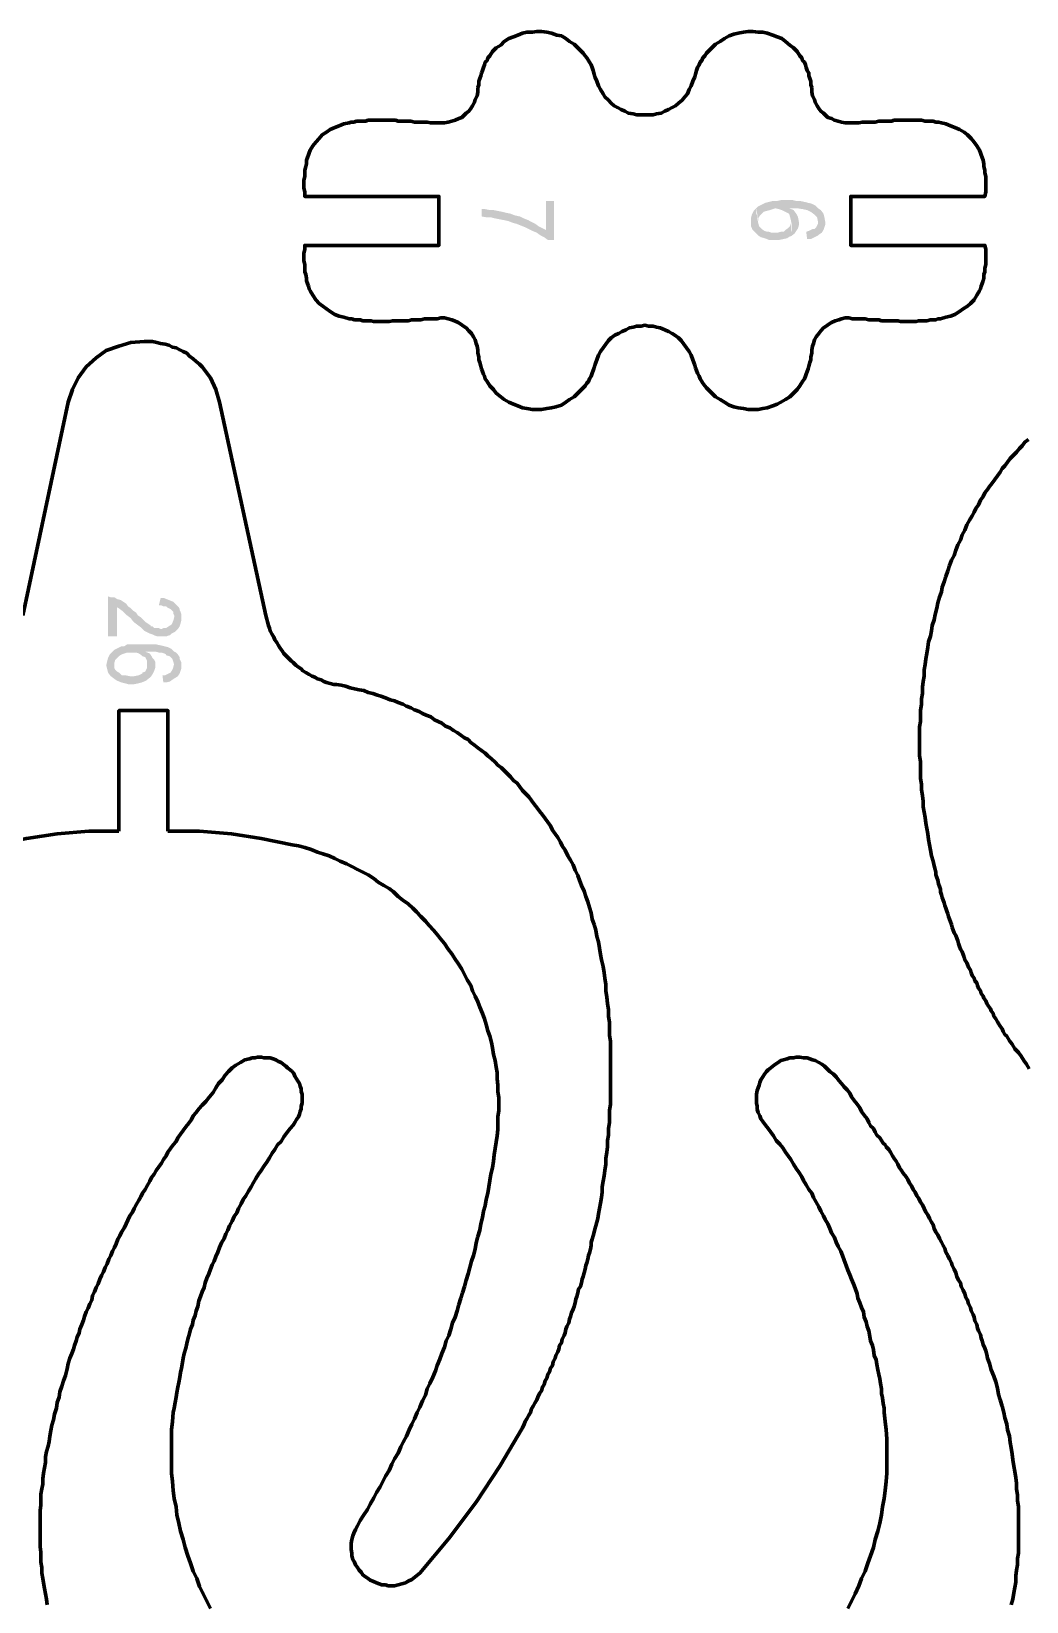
# Model space of a CAD drawing. Header units: inches. Extents: x -281 to 256, y -333 to 364.
# Drawn here: x -144.1 to 38.8, y 58.8 to 347.3 of the extents above; entities that cross this region are included whole.
import ezdxf

# ---------------------------------------------------------------- set-up
doc = ezdxf.new("R2010")
doc.units = ezdxf.units.IN
doc.layers.add('H', color=7, linetype='CONTINUOUS', lineweight=100)
doc.layers.add('P', color=250, linetype='CONTINUOUS', lineweight=100)

msp = doc.modelspace()

# ---------------------------------------------------------------- hatches: boundary and pattern name
at = {"layer": 'H', "linetype": 'CONTINUOUS'}
for points in [[(-48, 309), (-48, 316.17), (-49.5, 316.17), (-49.5, 310.83), (-50.17, 311.17), (-50.83, 311.5), (-51.5, 312), (-52.17, 312.33), (-52.83, 312.67), (-53.67, 313), (-54.33, 313.33), (-55.17, 313.5), (-56, 313.83), (-56.83, 314), (-57.5, 314.17), (-58.33, 314.33), (-59.17, 314.5), (-59.83, 314.5), (-60.67, 314.67), (-61.33, 314.67), (-61.33, 313.33), (-60.5, 313.17), (-59.67, 313.17), (-59, 313), (-58.17, 312.83), (-57.33, 312.67), (-56.5, 312.5), (-55.67, 312.17), (-55, 312), (-54.17, 311.67), (-53.33, 311.33), (-52.67, 311), (-52, 310.67), (-51.17, 310.33), (-50.5, 309.83), (-49.83, 309.5), (-49.17, 309)], [(-4.5, 309.67), (-4.5, 312.5), (-4.5, 312), (-4.67, 311.5), (-5, 311.17), (-5.5, 310.83), (-5.83, 310.5), (-6.33, 310.5), (-7, 310.33), (-7.5, 310.33), (-8, 310.33), (-8.5, 310.5), (-8.83, 310.5), (-9.33, 310.67), (-9.83, 311), (-10.33, 311.5), (-10.5, 312.17), (-10.67, 313), (-10.67, 313.33), (-10.83, 313.83), (-10.83, 314.33), (-10.83, 314.83), (-11.33, 314.33), (-11.67, 313.67), (-11.83, 313), (-11.83, 312.33), (-11.83, 311.5), (-11.5, 310.83), (-11, 310.33), (-10.5, 309.83), (-10, 309.5), (-9.33, 309.33), (-8.5, 309), (-7.5, 309), (-6.67, 309), (-5.83, 309.17), (-5.17, 309.33), (-4.67, 309.67)], [(-3, 312.17), (-3.17, 313.17), (-3.5, 313.83), (-4, 314.5), (-4.83, 314.83), (-5, 316.33), (-5.67, 316.33), (-6.33, 316.33), (-7, 316.17), (-7.83, 316.17), (-8.5, 316), (-9.17, 315.83), (-9.83, 315.5), (-10.5, 315.17), (-10.83, 314.83), (-10.5, 312.5), (-10.5, 313), (-10.17, 313.5), (-9.83, 313.83), (-9.5, 314.17), (-9, 314.33), (-8.33, 314.5), (-7.83, 314.67), (-7.33, 314.83), (-6.67, 314.67), (-6.17, 314.5), (-5.83, 314.33), (-5.5, 314.17), (-4.83, 313.83), (-4.67, 313.33), (-4.5, 312.67), (-4.33, 311.83), (-4.33, 311.33), (-4.33, 310.83), (-4.5, 310.33), (-4.5, 309.67), (-3.83, 310.17), (-3.5, 310.67), (-3.17, 311.17), (-3, 311.83)], [(0.5, 314.83), (0, 315.33), (-0.67, 315.67), (-1.33, 315.83), (-2, 316), (-2.83, 316.17), (-3.5, 316.17), (-4.17, 316.33), (-5, 316.33), (-4.83, 314.83), (-4, 314.83), (-3.33, 314.83), (-2.33, 314.67), (-1.5, 314.5), (-0.83, 314.17), (-0.17, 313.67), (0.33, 313.17), (0.5, 312.33)], [(1.83, 312.33), (1.67, 313.17), (1.5, 313.83), (1, 314.5), (0.5, 314.83), (0.5, 312), (0.33, 311.67), (0.17, 311.33), (-0.17, 311), (-0.5, 311), (-1.17, 310.67), (-1.67, 310.5), (-1.5, 309.17), (-1.33, 309.17), (-0.83, 309.17), (-0.17, 309.5), (0.17, 309.67), (0.5, 309.83), (0.67, 310), (1.17, 310.33), (1.5, 310.83), (1.67, 311.33), (1.83, 311.83)], [(-117.67, 237), (-117.83, 239.67), (-118, 239), (-118.33, 238.33), (-118.83, 238), (-119.33, 237.67), (-119.83, 237.67), (-120.17, 237.5), (-120.33, 237.5), (-120.67, 237.67), (-121, 237.67), (-121.5, 237.67), (-121.83, 238), (-122.17, 238), (-122.17, 238.17), (-122.67, 238.5), (-123.17, 238.83), (-123.5, 239.17), (-124, 239.67), (-124.5, 240), (-124.83, 240.5), (-125.33, 240.83), (-125.83, 241.33), (-126.33, 241.67), (-126.67, 242.17), (-127.17, 242.5), (-127.67, 242.83), (-128.33, 243), (-128.83, 243.33), (-129.5, 243.33), (-130, 243.5), (-130, 236.17), (-128.33, 236.17), (-128.33, 241.5), (-127.83, 241.17), (-127.17, 240.67), (-126.5, 240), (-125.83, 239.5), (-125.33, 238.83), (-124.67, 238.33), (-124, 237.83), (-123.33, 237.17), (-123, 237), (-122.67, 236.83), (-122.33, 236.67), (-121.83, 236.5), (-121.5, 236.33), (-121, 236.17), (-119.67, 236.17), (-119.17, 236.17), (-118.83, 236.33), (-118.67, 236.33), (-118.5, 236.5), (-118.33, 236.67), (-118, 236.83)], [(-116.5, 239.5), (-116.5, 240.17), (-116.67, 240.67), (-116.83, 241), (-116.83, 241.17), (-117, 241.5), (-117.5, 242), (-118, 242.5), (-118.83, 242.83), (-119.67, 243.17), (-120.33, 243.17), (-120.67, 241.83), (-120.17, 241.83), (-119.83, 241.67), (-119.33, 241.67), (-119.17, 241.5), (-118.83, 241.33), (-118.5, 241.17), (-118, 240.67), (-118, 240.33), (-117.83, 240), (-117.83, 239.67), (-117.67, 237), (-117.17, 237.5), (-116.83, 238), (-116.67, 238.5), (-116.5, 239.17)], [(-121.33, 230.83), (-121.33, 231.17), (-121.33, 231.5), (-121.5, 231.83), (-121.83, 232.17), (-122, 232.5), (-122.33, 233), (-123.17, 233.33), (-123.17, 234.67), (-123.67, 234.67), (-124.17, 234.67), (-124.83, 234.67), (-125.67, 234.67), (-126.5, 234.67), (-127, 234.33), (-127.5, 234.33), (-127.83, 234.17), (-128.17, 234), (-128.5, 233.83), (-128.83, 233.67), (-129.17, 233.33), (-128.83, 230.83), (-128.83, 231.33), (-128.67, 231.83), (-128.33, 232.17), (-128, 232.5), (-127.5, 232.83), (-127, 233), (-126.5, 233.17), (-126.17, 233.17), (-125.5, 233.17), (-124.83, 233.17), (-124.33, 233), (-123.83, 232.67), (-123.67, 232.5), (-123.17, 232.33), (-123, 232), (-122.83, 231.67), (-122.83, 231.33), (-122.83, 228.17), (-122.17, 228.67), (-121.83, 229.17), (-121.5, 229.83), (-121.33, 230.33)], [(-117.83, 233.33), (-118.33, 233.83), (-119, 234.17), (-119.67, 234.33), (-120.33, 234.5), (-121.17, 234.67), (-121.83, 234.67), (-122.5, 234.67), (-123.17, 234.67), (-123.17, 233.33), (-122.67, 233.33), (-122.17, 233.33), (-121.67, 233.33), (-121.17, 233.33), (-120.67, 233.17), (-120.17, 233.17), (-119.67, 233), (-119.33, 232.83), (-119.33, 232.67), (-118.67, 232.5), (-118.17, 232), (-118, 231.5), (-117.83, 230.83)], [(-122.83, 228.17), (-122.83, 231), (-122.83, 230.67), (-122.83, 230.33), (-123, 230), (-123.17, 229.67), (-123.67, 229.5), (-123.67, 229.33), (-124.33, 229), (-125.17, 228.83), (-126, 228.83), (-126.83, 229), (-127.17, 229), (-127.5, 229), (-127.83, 229.33), (-128, 229.5), (-128.33, 229.67), (-128.67, 230), (-128.83, 230.33), (-128.83, 230.5), (-128.83, 230.83), (-129.17, 233.33), (-129.67, 232.83), (-130, 232.17), (-130.17, 231.5), (-130.33, 230.83), (-130.17, 230.17), (-130, 229.5), (-129.5, 228.83), (-128.83, 228.33), (-128.33, 228), (-127.5, 227.67), (-126.83, 227.5), (-126.17, 227.33), (-125.33, 227.33), (-124.5, 227.5), (-123.83, 227.67), (-123, 228)], [(-116.5, 230.83), (-116.5, 231.33), (-116.67, 231.67), (-116.83, 232), (-116.83, 232.33), (-117.17, 232.83), (-117.5, 233.17), (-117.83, 233.33), (-117.83, 232.5), (-117.83, 231.83), (-117.83, 231.17), (-118, 230.5), (-118.17, 230), (-118.5, 229.5), (-119.17, 229.17), (-119.5, 229), (-120, 229), (-119.83, 227.67), (-119.33, 227.67), (-118.67, 227.83), (-118.17, 228.17), (-117.67, 228.5), (-117.17, 228.83), (-116.83, 229.33), (-116.67, 229.83), (-116.5, 230.33)]]:
    msp.add_hatch(color=0, dxfattribs=at).paths.add_polyline_path(points)

# ---------------------------------------------------------------- linework, layer by layer
at = {"layer": 'P', "color": 0, "linetype": 'CONTINUOUS'}
for points in [[(-40.5, 339), (-40.67, 339.5), (-40.83, 340.17), (-41, 340.67), (-41.17, 341.17), (-41.5, 341.67), (-41.67, 342), (-42, 342.5), (-42.33, 342.83), (-42.67, 343.33), (-43, 343.67), (-43.33, 344), (-43.67, 344.33), (-44.33, 345), (-45.17, 345.5), (-45.83, 346), (-46.67, 346.5), (-47.5, 346.67), (-48.5, 347), (-49.33, 347.17), (-50.33, 347.33), (-51.17, 347.33), (-52, 347.17), (-53, 347.17), (-53.83, 347), (-54.67, 346.67), (-55.5, 346.33), (-56.33, 346), (-57.17, 345.5), (-57.83, 344.83), (-58.67, 344.33), (-59.33, 343.67), (-59.83, 342.83), (-60.17, 342.5), (-60.33, 342), (-60.67, 341.67), (-60.83, 341.17), (-61, 340.67), (-61.17, 340.17), (-61.33, 339.67), (-61.5, 339.17), (-61.67, 338.67), (-61.83, 338.17), (-61.83, 337.5), (-62, 337)], [(-0.67, 337), (-0.83, 337.5), (-0.83, 338.17), (-1, 338.67), (-1.17, 339.17), (-1.17, 339.67), (-1.5, 340.17), (-1.67, 340.67), (-1.83, 341.17), (-2, 341.67), (-2.33, 342), (-2.5, 342.5), (-2.83, 342.83), (-3.33, 343.67), (-4, 344.33), (-4.67, 344.83), (-5.5, 345.5), (-6.17, 346), (-7, 346.33), (-7.83, 346.67), (-8.83, 347), (-9.67, 347.17), (-10.5, 347.17), (-11.5, 347.33), (-12.33, 347.33), (-13.17, 347.17), (-14.17, 347), (-15, 346.83), (-15.83, 346.5), (-16.67, 346), (-17.5, 345.5), (-18.33, 345), (-19, 344.33), (-19.33, 344), (-19.67, 343.67), (-20, 343.33), (-20.33, 342.83), (-20.67, 342.5), (-20.83, 342), (-21.17, 341.67), (-21.33, 341.17), (-21.67, 340.67), (-21.83, 340.17), (-22, 339.5), (-22.17, 339)], [(-40.5, 339), (-40.17, 338.17), (-39.83, 337.33), (-39.5, 336.67), (-39, 335.83), (-38.67, 335.33), (-38, 334.67), (-37.5, 334.17), (-37, 333.67), (-36.33, 333.33), (-35.67, 333), (-35, 332.67), (-34.33, 332.33), (-33.5, 332.17), (-32.83, 332), (-32, 332), (-31.33, 332), (-30.5, 332), (-29.83, 332), (-29.17, 332.17), (-28.33, 332.33), (-27.67, 332.67), (-27, 333), (-26.33, 333.33), (-25.67, 333.67), (-25.17, 334.17), (-24.5, 334.67), (-24, 335.33), (-23.5, 335.83), (-23.17, 336.67), (-22.83, 337.33), (-22.5, 338.17), (-22.17, 339)], [(-68.83, 330.5), (-68.17, 330.5), (-67.5, 330.67), (-66.83, 330.83), (-66.17, 331), (-65.5, 331.33), (-65, 331.5), (-64.5, 332), (-64.17, 332.33), (-63.67, 332.67), (-63.33, 333.17), (-63, 333.67), (-62.67, 334.33), (-62.5, 334.83), (-62.17, 335.5), (-62, 336.17), (-62, 337)], [(-0.67, 337), (-0.67, 336.17), (-0.5, 335.5), (-0.17, 334.83), (0, 334.33), (0.33, 333.67), (0.67, 333.17), (1, 332.67), (1.5, 332.33), (1.83, 332), (2.33, 331.5), (3, 331.33), (3.5, 331), (4.17, 330.83), (4.83, 330.67), (5.5, 330.5), (6.17, 330.5)], [(-68.83, 330.5), (-69.5, 330.5), (-70, 330.5), (-70.67, 330.5), (-71.33, 330.67), (-71.83, 330.67), (-72.5, 330.67), (-73, 330.67), (-73.67, 330.67), (-74.33, 330.83), (-74.83, 330.83), (-75.5, 330.83), (-76, 330.83), (-76.67, 330.83), (-77.17, 331), (-77.83, 331), (-78.33, 331), (-78.83, 331), (-79.5, 331), (-80, 331), (-80.67, 331), (-81.17, 331), (-81.67, 331), (-82.17, 331), (-82.67, 330.83), (-83.33, 330.83), (-83.83, 330.83), (-84.33, 330.83), (-84.83, 330.67), (-85.33, 330.67), (-85.67, 330.5), (-86.67, 330.33), (-87.5, 330), (-88.33, 329.67), (-89.17, 329.33), (-89.83, 328.83), (-90.67, 328.33), (-91.17, 327.67), (-91.83, 327), (-92.33, 326.33), (-92.83, 325.5), (-93, 325), (-93.17, 324.67), (-93.33, 324.17), (-93.5, 323.67), (-93.5, 323), (-93.67, 322.5), (-93.83, 321.83), (-93.83, 321.33), (-93.83, 320.67), (-94, 320), (-94, 319.33), (-94, 318.5), (-93.83, 317.83), (-93.83, 317), (-69.17, 317), (-69.17, 308), (-93.83, 308), (-93.83, 307.33), (-94, 306.5), (-94, 305.83), (-94, 305.17), (-93.83, 304.5), (-93.83, 303.83), (-93.83, 303.17), (-93.67, 302.67), (-93.5, 302), (-93.5, 301.5), (-93.33, 301), (-93.17, 300.5), (-93, 300), (-92.83, 299.67), (-92.33, 298.83), (-91.83, 298), (-91.17, 297.33), (-90.5, 296.83), (-89.83, 296.33), (-89.17, 295.83), (-88.33, 295.33), (-87.5, 295), (-86.67, 294.83), (-85.67, 294.5), (-85.17, 294.5), (-84.67, 294.33), (-84.17, 294.33), (-83.67, 294.33), (-83.17, 294.17), (-82.67, 294.17), (-82.17, 294.17), (-81.67, 294.17), (-81.17, 294), (-80.5, 294), (-80, 294), (-79.5, 294), (-78.83, 294), (-78.33, 294), (-77.67, 294.17), (-77.17, 294.17), (-76.67, 294.17), (-76, 294.17), (-75.33, 294.17), (-74.83, 294.17), (-74.17, 294.33), (-73.67, 294.33), (-73, 294.33), (-72.5, 294.33), (-71.83, 294.5), (-71.33, 294.5), (-70.67, 294.5), (-70, 294.5), (-69.5, 294.5), (-68.83, 294.67)], [(6.17, 294.67), (6.83, 294.5), (7.5, 294.5), (8, 294.5), (8.67, 294.5), (9.17, 294.5), (9.83, 294.33), (10.33, 294.33), (11, 294.33), (11.67, 294.33), (12.17, 294.17), (12.83, 294.17), (13.33, 294.17), (14, 294.17), (14.5, 294.17), (15.17, 294.17), (15.67, 294), (16.17, 294), (16.83, 294), (17.33, 294), (17.83, 294), (18.5, 294), (19, 294.17), (19.5, 294.17), (20, 294.17), (20.5, 294.17), (21.17, 294.33), (21.67, 294.33), (22.17, 294.33), (22.5, 294.5), (23, 294.5), (24, 294.83), (24.83, 295), (25.67, 295.33), (26.5, 295.83), (27.17, 296.33), (28, 296.83), (28.5, 297.33), (29.17, 298), (29.67, 298.83), (30.17, 299.67), (30.33, 300), (30.5, 300.5), (30.67, 301), (30.83, 301.5), (31, 302), (31, 302.67), (31.17, 303.17), (31.17, 303.83), (31.33, 304.5), (31.33, 305.17), (31.33, 305.83), (31.33, 306.5), (31.33, 307.33), (31.17, 308), (6.5, 308), (6.5, 317), (31.17, 317), (31.33, 317.83), (31.33, 318.5), (31.33, 319.33), (31.33, 320), (31.33, 320.67), (31.17, 321.33), (31.17, 321.83), (31, 322.5), (31, 323), (30.83, 323.67), (30.67, 324.17), (30.5, 324.67), (30.33, 325), (30.17, 325.5), (29.67, 326.33), (29.17, 327), (28.67, 327.67), (28, 328.33), (27.33, 328.83), (26.5, 329.33), (25.67, 329.67), (24.83, 330), (24, 330.33), (23.17, 330.5), (22.67, 330.67), (22.17, 330.67), (21.67, 330.83), (21.17, 330.83), (20.67, 330.83), (20.17, 330.83), (19.5, 331), (19, 331), (18.5, 331), (18, 331), (17.33, 331), (16.83, 331), (16.33, 331), (15.67, 331), (15.17, 331), (14.5, 331), (14, 330.83), (13.33, 330.83), (12.83, 330.83), (12.17, 330.83), (11.67, 330.83), (11, 330.67), (10.5, 330.67), (9.83, 330.67), (9.17, 330.67), (8.67, 330.67), (8, 330.5), (7.5, 330.5), (6.83, 330.5), (6.17, 330.5)], [(-62, 288.17), (-62, 288.83), (-62.17, 289.5), (-62.33, 290), (-62.5, 290.67), (-62.83, 291.17), (-63.17, 291.83), (-63.67, 292.33), (-64.17, 292.83), (-64.67, 293.17), (-65.17, 293.5), (-65.67, 293.83), (-66.33, 294.17), (-66.83, 294.33), (-67.5, 294.5), (-68.17, 294.67), (-68.83, 294.67)], [(6.17, 294.67), (5.5, 294.67), (4.83, 294.5), (4.33, 294.33), (3.67, 294.17), (3, 293.83), (2.5, 293.5), (2, 293.17), (1.5, 292.83), (1, 292.33), (0.67, 291.83), (0.17, 291.17), (-0.17, 290.67), (-0.33, 290), (-0.5, 289.5), (-0.67, 288.83), (-0.67, 288.17)], [(-22.17, 286), (-22.5, 287), (-22.83, 287.83), (-23.17, 288.5), (-23.67, 289.17), (-24.17, 289.83), (-24.67, 290.5), (-25.17, 291), (-25.83, 291.5), (-26.33, 291.83), (-27, 292.17), (-27.67, 292.5), (-28.5, 292.83), (-29.17, 293), (-29.83, 293.17), (-30.67, 293.17), (-31.33, 293.33), (-32, 293.17), (-32.83, 293.17), (-33.5, 293), (-34.17, 292.83), (-34.83, 292.5), (-35.5, 292.17), (-36.17, 291.83), (-36.83, 291.5), (-37.5, 291), (-38, 290.5), (-38.5, 289.83), (-39, 289.17), (-39.5, 288.5), (-39.83, 287.83), (-40.17, 287), (-40.5, 286)], [(-101, 240), (-109.5, 279.17), (-110.17, 281.5), (-111.17, 283.67), (-112.67, 285.67), (-113.17, 286.17), (-113.83, 286.67), (-114.33, 287.17), (-115, 287.67), (-115.5, 288.17), (-116.17, 288.5), (-116.83, 288.83), (-117.5, 289.17), (-118.17, 289.33), (-118.83, 289.67), (-119.5, 289.83), (-120.33, 290), (-121, 290.17), (-121.83, 290.33), (-122.5, 290.33), (-123.33, 290.33), (-125.83, 290.17), (-128, 289.5), (-130.33, 288.67), (-132.17, 287.33), (-134, 285.67), (-135.5, 283.67), (-136.5, 281.5), (-137.33, 279.17), (-145.67, 240)], [(-62, 288.17), (-61.83, 287.5), (-61.83, 287), (-61.67, 286.5), (-61.5, 285.83), (-61.33, 285.33), (-61.17, 284.83), (-61, 284.33), (-60.83, 284), (-60.67, 283.5), (-60.33, 283), (-59.83, 282.17), (-59.17, 281.5), (-58.67, 280.83), (-57.83, 280.17), (-57.17, 279.67), (-56.33, 279.17), (-55.5, 278.83), (-54.67, 278.5), (-53.83, 278.17), (-53, 278), (-52, 277.83), (-51.17, 277.83), (-50.33, 277.83), (-49.33, 278), (-48.5, 278.17), (-47.67, 278.33), (-46.67, 278.67), (-45.83, 279.17), (-45.17, 279.67), (-44.33, 280.17), (-43.67, 280.83), (-43, 281.5), (-42.67, 281.83), (-42.33, 282.17), (-42, 282.67), (-41.67, 283), (-41.5, 283.5), (-41.17, 284), (-41, 284.5), (-40.83, 285), (-40.67, 285.5), (-40.5, 286)], [(-22.17, 286), (-22, 285.5), (-21.83, 285), (-21.67, 284.5), (-21.33, 284), (-21.17, 283.5), (-20.83, 283), (-20.67, 282.67), (-20.33, 282.17), (-20, 281.83), (-19.67, 281.5), (-19, 280.83), (-18.33, 280.17), (-17.5, 279.67), (-16.67, 279.17), (-15.83, 278.67), (-15, 278.33), (-14.17, 278.17), (-13.17, 278), (-12.33, 277.83), (-11.5, 277.83), (-10.5, 277.83), (-9.67, 278), (-8.83, 278.17), (-7.83, 278.5), (-7, 278.83), (-6.33, 279.17), (-5.5, 279.67), (-4.67, 280.17), (-4, 280.83), (-3.33, 281.5), (-2.83, 282.17), (-2.33, 283), (-2, 283.5), (-1.83, 284), (-1.67, 284.33), (-1.5, 284.83), (-1.33, 285.33), (-1.17, 285.83), (-1, 286.5), (-0.83, 287), (-0.83, 287.5), (-0.67, 288.17)], [(39.17, 272.33), (38.5, 271.83), (38, 271.17), (37.5, 270.67), (37, 270), (36.5, 269.5), (35.83, 268.83), (35.33, 268.17), (34.83, 267.5), (34.33, 267), (34, 266.33), (33.5, 265.67), (33, 265), (32.5, 264.33), (32, 263.67), (31.67, 263.17), (31.17, 262.5), (30.83, 261.83), (30.33, 261.17), (30, 260.33), (29.5, 259.67), (29.17, 259), (28.83, 258.33), (28.33, 257.5), (27.83, 256.67), (27.5, 255.67), (27, 254.83), (26.67, 253.83), (26.17, 253), (25.83, 252), (25.5, 251), (25, 250.17), (24.67, 249.17), (24.33, 248.17), (24, 247.17), (23.67, 246.17), (23.33, 245.17), (23.17, 244.33), (22.83, 243.33), (22.5, 242.33), (22.33, 241.33), (22, 240.17), (21.83, 239.17), (21.5, 238.17), (21.33, 237.17), (21.17, 236.17), (20.83, 235.17), (20.67, 234.17), (20.5, 233), (20.33, 232), (20.17, 231), (20, 230), (20, 228.83), (19.83, 227.83), (19.67, 226.83), (19.67, 225.67), (19.5, 224.67), (19.5, 223.67), (19.33, 222.5), (19.33, 221.5), (19.33, 220.5), (19.17, 219.5), (19.17, 218.33), (19.17, 217.33), (19.17, 216.33), (19.17, 215.17), (19.17, 214.17), (19.33, 213.17), (19.33, 212), (19.33, 211), (19.33, 210), (19.5, 209), (19.5, 208), (19.67, 206.83), (19.83, 205.83), (19.83, 204.83), (20, 203.83), (20.17, 202.83), (20.33, 201.83), (20.5, 200.83), (20.67, 199.83), (20.83, 198.83), (21, 197.83), (21.17, 196.83), (21.33, 195.83), (21.67, 194.83), (21.83, 194), (22, 193.33), (22.17, 192.83), (22.17, 192.33), (22.33, 191.83), (22.5, 191.33), (22.67, 190.67), (22.83, 190.17), (23, 189.67), (23, 189.17), (23.17, 188.67), (23.33, 188.17), (23.5, 187.67), (23.67, 187.17), (23.83, 186.67), (24, 186.17), (24.17, 185.67), (24.33, 185.17), (24.5, 184.67), (24.67, 184.17), (24.83, 183.67), (25, 183.17), (25.17, 182.67), (25.33, 182.17), (25.5, 181.67), (25.83, 181.17), (26, 180.67), (26.17, 180.17), (26.33, 179.67), (26.5, 179.17), (26.67, 178.67), (27, 178.17), (27.17, 177.67), (27.33, 177.17), (27.5, 176.67), (27.83, 176.17), (28, 175.83), (28.17, 175.33), (28.5, 174.83), (28.67, 174.33), (28.83, 173.83), (29.17, 173.33), (29.33, 172.83), (29.67, 172.5), (29.83, 172), (30, 171.5), (30.33, 171), (30.5, 170.5), (30.83, 170), (31, 169.67), (31.33, 169.17), (31.5, 168.67), (31.83, 168.17), (32.17, 167.67), (32.33, 167.33), (32.67, 166.83), (32.83, 166.33), (33.17, 165.83), (33.5, 165.33), (33.67, 165), (34, 164.5), (34.33, 164), (34.5, 163.5), (34.83, 163), (35.17, 162.67), (35.67, 161.83), (36.17, 161.17), (36.67, 160.33), (37.33, 159.67), (37.83, 159), (38.33, 158.17), (38.83, 157.5), (39.33, 156.67)], [(-101, 240), (-100.83, 239.33), (-100.67, 238.83), (-100.5, 238.17), (-100.33, 237.67), (-100.17, 237.17), (-99.83, 236.5), (-99.5, 236), (-99.33, 235.5), (-99, 235), (-98.67, 234.5), (-98.33, 234), (-98, 233.5), (-97.67, 233), (-97.17, 232.5), (-96.83, 232.17), (-96.33, 231.67), (-96, 231.33), (-95.5, 230.83), (-95, 230.5), (-94.5, 230.17), (-94.17, 229.83), (-93.67, 229.5), (-93, 229.17), (-92.5, 228.83), (-92, 228.67), (-91.5, 228.33), (-90.83, 228.17), (-90.33, 227.83), (-89.83, 227.67), (-89.17, 227.5), (-88.5, 227.33), (-88, 227.33)], [(-84.17, 72.67), (-84.5, 72), (-84.83, 71.33), (-85, 70.83), (-85.17, 70.17), (-85.33, 69.5), (-85.33, 68.83), (-85.33, 68.33), (-85.17, 67.67), (-85.17, 67.17), (-85, 66.5), (-84.67, 66), (-84.5, 65.5), (-84.17, 65), (-83.83, 64.5), (-83.5, 64.17), (-83.17, 63.67), (-82.67, 63.33), (-82.17, 63), (-81.83, 62.67), (-81.33, 62.5), (-80.67, 62.17), (-80.17, 62), (-79.67, 61.83), (-79, 61.83), (-78.5, 61.67), (-77.83, 61.67), (-77.33, 61.67), (-76.67, 61.83), (-76, 62), (-75.33, 62.17), (-74.83, 62.5), (-74.17, 62.83), (-72.67, 64), (-67.33, 70.33), (-62.33, 77), (-58, 83.67), (-53.83, 90.67), (-53.5, 91.33), (-53.33, 91.83), (-53, 92.33), (-52.67, 93), (-52.33, 93.5), (-52.17, 94.17), (-51.83, 94.67), (-51.5, 95.33), (-51.17, 95.83), (-51, 96.33), (-50.67, 97), (-50.33, 97.5), (-50.17, 98.17), (-49.83, 98.67), (-49.67, 99.33), (-49.33, 99.83), (-49.17, 100.5), (-48.83, 101), (-48.67, 101.67), (-48.33, 102.17), (-48.17, 102.83), (-47.83, 103.5), (-47.67, 104), (-47.33, 104.67), (-47.17, 105.17), (-47, 105.83), (-46.67, 106.33), (-46.5, 107), (-46.17, 107.67), (-46, 108.17), (-45.83, 108.83), (-45.67, 109.33), (-45.33, 110), (-45.17, 110.67), (-45, 111.17), (-44.83, 111.83), (-44.5, 112.5), (-44.33, 113), (-44.17, 113.67), (-44, 114.33), (-43.83, 114.83), (-43.67, 115.5), (-43.5, 116.17), (-43.17, 116.67), (-43, 117.33), (-42.83, 118), (-42.67, 118.5), (-42.5, 119.17), (-42.33, 119.83), (-42.17, 120.5), (-42, 121), (-41.83, 121.67), (-41.67, 122.33), (-41.5, 122.83), (-41.33, 123.5), (-41.17, 124.17), (-41.17, 124.83), (-41, 125.33), (-40.83, 126), (-40.67, 126.67), (-40.5, 127.17), (-40.33, 127.83), (-40.17, 128.5), (-40, 129.17), (-39.83, 130), (-39.67, 131), (-39.5, 132), (-39.33, 133), (-39.17, 134), (-39.17, 135), (-39, 136), (-38.83, 137), (-38.67, 138), (-38.5, 139.17), (-38.5, 140.17), (-38.33, 141.33), (-38.17, 142.33), (-38.17, 143.5), (-38, 144.5), (-38, 145.67), (-37.83, 146.83), (-37.83, 148), (-37.83, 149), (-37.67, 150.17), (-37.67, 151.33), (-37.67, 152.5), (-37.67, 153.67), (-37.67, 154.83), (-37.67, 156), (-37.67, 157.17), (-37.67, 158.33), (-37.67, 159.33), (-37.67, 160.5), (-37.67, 161.67), (-37.83, 162.83), (-37.83, 164), (-37.83, 165.17), (-38, 166.33), (-38, 167.5), (-38.17, 168.67), (-38.33, 169.83), (-38.5, 171), (-38.5, 172.17), (-38.67, 173.33), (-38.83, 174.33), (-39, 175.5), (-39.33, 176.67), (-39.5, 177.67), (-39.67, 178.83), (-39.83, 180), (-40.17, 181), (-40.33, 182.17), (-40.67, 183.17), (-41, 184.17), (-41.17, 185.33), (-41.5, 186.33), (-41.83, 187.33), (-42.17, 188.33), (-42.5, 189.33), (-43, 190.33), (-43.33, 191.33), (-43.67, 192.17), (-44.17, 193.17), (-44.5, 194.17), (-45, 195), (-45.5, 195.83), (-46, 196.83), (-46.5, 197.67), (-46.83, 198.33), (-47.33, 199.17), (-47.83, 199.83), (-48.33, 200.5), (-48.67, 201.33), (-49.17, 202), (-49.67, 202.67), (-50.17, 203.33), (-50.67, 204), (-51.17, 204.67), (-51.67, 205.33), (-52.17, 206), (-52.67, 206.67), (-53.33, 207.33), (-53.83, 207.83), (-54.33, 208.5), (-54.83, 209.17), (-55.5, 209.67), (-56, 210.33), (-56.5, 210.83), (-57.17, 211.5), (-57.67, 212), (-58.33, 212.5), (-58.83, 213), (-59.5, 213.67), (-60.17, 214.17), (-60.67, 214.67), (-61.33, 215.17), (-62, 215.67), (-62.67, 216.17), (-63.33, 216.67), (-63.83, 217.17), (-64.5, 217.5), (-65.17, 218), (-65.83, 218.5), (-66.5, 218.83), (-67.17, 219.33), (-68, 219.67), (-68.67, 220.17), (-69.33, 220.5), (-70, 220.83), (-70.67, 221.33), (-71.5, 221.67), (-72.17, 222), (-72.83, 222.33), (-73.67, 222.67), (-74.33, 223), (-75.17, 223.33), (-75.83, 223.67), (-76.67, 224), (-77.33, 224.33), (-78.17, 224.5), (-79, 224.83), (-79.83, 225.17), (-80.5, 225.33), (-81.33, 225.67), (-82.17, 225.83), (-83, 226.17), (-83.83, 226.33), (-84.67, 226.5), (-85.5, 226.67), (-86.33, 227), (-87.17, 227.17), (-88, 227.33)], [(-128, 200.33), (-128, 222.5), (-119, 222.5), (-119, 200.33)], [(-128, 200.33), (-133.5, 200.33), (-139.33, 199.83), (-145, 199), (-150.67, 197.83)], [(-96.17, 197.83), (-101.83, 199), (-107.33, 199.83), (-113.17, 200.33), (-119, 200.33)], [(-58.67, 143.17), (-58.5, 144.33), (-58.33, 145.5), (-58.33, 146.67), (-58.33, 147.83), (-58.17, 149), (-58.17, 150.17), (-58.17, 151.33), (-58.33, 152.5), (-58.33, 153.67), (-58.5, 154.83), (-58.5, 156), (-58.67, 157), (-58.83, 158.17), (-59.17, 159.33), (-59.33, 160.5), (-59.5, 161.5), (-59.83, 162.67), (-60.17, 163.67), (-60.5, 164.83), (-60.83, 165.83), (-61.17, 166.83), (-61.67, 168), (-62, 169), (-62.5, 170), (-63, 171), (-63.33, 172), (-64, 173), (-64.5, 174), (-65, 175), (-65.67, 176), (-66.17, 176.83), (-66.83, 177.83), (-67.5, 178.67), (-68.17, 179.67), (-68.83, 180.5), (-69.5, 181.33), (-70.17, 182.17), (-71, 183), (-71.67, 183.83), (-72.5, 184.67), (-73.33, 185.5), (-74, 186.17), (-74.83, 187), (-75.83, 187.67), (-76.67, 188.33), (-77.5, 189.17), (-78.33, 189.83), (-79.33, 190.33), (-80.33, 191), (-81.17, 191.67), (-82.17, 192.33), (-83.17, 192.83), (-84.17, 193.33), (-85.17, 193.83), (-86.17, 194.33), (-87.33, 194.83), (-88.33, 195.33), (-89.33, 195.83), (-90.5, 196.17), (-91.5, 196.5), (-92.67, 197), (-93.83, 197.33), (-95, 197.67), (-96.17, 197.83)], [(-96, 146.33), (-95.67, 146.83), (-95.33, 147.33), (-95, 147.83), (-94.83, 148.33), (-94.67, 148.83), (-94.5, 149.33), (-94.5, 149.83), (-94.33, 150.33), (-94.33, 151), (-94.33, 151.5), (-94.33, 152), (-94.5, 152.5), (-94.5, 153), (-94.67, 153.5), (-94.83, 154), (-95.17, 154.5), (-95.33, 154.83), (-95.67, 155.33), (-95.83, 155.83), (-96.17, 156.17), (-96.5, 156.5), (-97, 156.83), (-97.33, 157.17), (-97.83, 157.5), (-98.17, 157.83), (-98.67, 158), (-99.17, 158.33), (-99.67, 158.5), (-100.17, 158.67), (-100.67, 158.67), (-101.33, 158.67), (-101.83, 158.83), (-102.5, 158.83), (-103, 158.67), (-103.5, 158.67), (-104, 158.5), (-104.83, 158.33), (-105.67, 157.83), (-106.5, 157.33), (-107.17, 156.83), (-107.83, 156.17), (-108.5, 155.5), (-109, 154.67), (-109.67, 154), (-110.17, 153.17), (-110.67, 152.33), (-111.33, 151.5), (-112, 150.67), (-112.67, 150), (-113.33, 149.33), (-113.83, 148.67), (-114.33, 148), (-114.67, 147.33), (-115.17, 146.67), (-115.67, 146), (-116.17, 145.33), (-116.67, 144.67), (-117.17, 144), (-117.5, 143.33), (-118, 142.67), (-118.5, 142), (-119, 141.33), (-119.33, 140.67), (-119.83, 140), (-120.17, 139.33), (-120.67, 138.67), (-121.17, 138), (-121.5, 137.33), (-122, 136.67), (-122.33, 136), (-122.83, 135.17), (-123.17, 134.5), (-123.67, 133.83), (-124, 133.17), (-124.33, 132.5), (-124.83, 131.67), (-125.17, 131), (-125.5, 130.33), (-126, 129.67), (-126.33, 128.83), (-126.67, 128.17), (-127, 127.5), (-127.5, 126.67), (-127.83, 126), (-128.17, 125.33), (-128.5, 124.5), (-128.83, 123.83), (-129.17, 123.17), (-129.5, 122.33), (-129.83, 121.67), (-130.17, 120.83), (-130.5, 120.17), (-130.83, 119.33), (-131.17, 118.67), (-131.5, 118), (-131.83, 117.17), (-132.17, 116.5), (-132.5, 115.67), (-132.83, 115), (-133, 114.17), (-133.33, 113.5), (-133.67, 112.67), (-134, 112), (-134.33, 111.17), (-134.5, 110.5), (-134.83, 109.67), (-135.17, 108.83), (-135.33, 108.17), (-135.67, 107.33), (-135.83, 106.67), (-136.17, 105.83), (-136.33, 105.17), (-136.67, 104.33), (-137, 103.5), (-137.33, 102.5), (-137.5, 101.5), (-137.83, 100.33), (-138.17, 99.33), (-138.5, 98.33), (-138.83, 97.33), (-139, 96.33), (-139.33, 95.33), (-139.5, 94.33), (-139.83, 93.17), (-140, 92.17), (-140.33, 91.17), (-140.5, 90.17), (-140.67, 89.17), (-140.83, 88.17), (-141, 87.33), (-141.33, 86.33), (-141.5, 85.33), (-141.5, 84.33), (-141.67, 83.33), (-141.83, 82.33), (-142, 81.33), (-142, 80.33), (-142.17, 79.5), (-142.33, 78.5), (-142.33, 77.5), (-142.33, 76.5), (-142.5, 75.5), (-142.5, 74.67), (-142.5, 73.67), (-142.5, 72.67), (-142.5, 71.67), (-142.5, 70.83), (-142.5, 69.83), (-142.5, 68.83), (-142.33, 67.83), (-142.33, 66.83), (-142.33, 66), (-142.17, 65), (-142.17, 64), (-142, 63), (-141.83, 62.17), (-141.67, 61.17), (-141.5, 60.17), (-141.33, 59.17), (-141.17, 58.17)], [(36, 58.17), (36.33, 59.17), (36.5, 60.33), (36.67, 61.33), (36.83, 62.33), (36.83, 63.5), (37, 64.5), (37.17, 65.5), (37.17, 66.67), (37.33, 67.67), (37.33, 68.67), (37.33, 69.83), (37.33, 70.83), (37.33, 72), (37.33, 73), (37.33, 74), (37.33, 75.17), (37.33, 76.17), (37.17, 77.33), (37.17, 78.33), (37, 79.5), (37, 80.5), (36.83, 81.5), (36.67, 82.67), (36.5, 83.67), (36.33, 84.83), (36.17, 85.83), (36, 87), (35.83, 88), (35.67, 89.17), (35.33, 90.33), (35.17, 91.33), (34.83, 92.5), (34.67, 93.5), (34.33, 94.67), (34, 95.83), (33.67, 96.83), (33.5, 98), (33.17, 99.17), (32.83, 100.17), (32.33, 101.33), (32, 102.5), (31.67, 103.5), (31.5, 104.17), (31.33, 104.83), (31.17, 105.33), (30.83, 106), (30.67, 106.67), (30.5, 107.17), (30.33, 107.83), (30, 108.5), (29.83, 109), (29.67, 109.67), (29.33, 110.33), (29.17, 111), (29, 111.5), (28.67, 112.17), (28.5, 112.83), (28.17, 113.5), (28, 114.17), (27.67, 114.67), (27.5, 115.33), (27.17, 116), (26.83, 116.67), (26.67, 117.33), (26.33, 117.83), (26, 118.5), (25.83, 119.17), (25.5, 119.83), (25.17, 120.5), (25, 121), (24.67, 121.67), (24.33, 122.33), (24, 123), (23.83, 123.67), (23.5, 124.17), (23.17, 124.83), (22.83, 125.5), (22.5, 126.17), (22.17, 126.67), (21.83, 127.33), (21.67, 128), (21.33, 128.5), (21, 129.17), (20.67, 129.83), (20.33, 130.33), (20, 131), (19.67, 131.67), (19.33, 132.17), (19, 132.83), (18.67, 133.33), (18.33, 134), (18, 134.5), (17.67, 135.17), (17.33, 135.67), (17, 136.33), (16.67, 136.83), (16.17, 137.5), (15.83, 138), (15.5, 138.5), (15.17, 139.17), (14.83, 139.67), (14.5, 140.17), (14.17, 140.67), (13.83, 141.33), (13.5, 141.83), (13, 142.33), (12.83, 142.67), (12.5, 143), (12.17, 143.5), (11.83, 144), (11.33, 144.5), (11, 145), (10.67, 145.67), (10.17, 146.17), (9.83, 146.83), (9.5, 147.5), (9, 148.17), (8.5, 148.83), (8.17, 149.5), (7.67, 150.17), (7.17, 150.83), (6.67, 151.5), (6.33, 152.17), (5.83, 152.83), (5.33, 153.33), (4.83, 154), (4.33, 154.5), (3.83, 155.17), (3.33, 155.67), (2.67, 156.17), (2.17, 156.67), (1.67, 157.17), (1.17, 157.5), (0.67, 157.83), (0, 158.17), (-0.5, 158.33), (-1, 158.5), (-1.5, 158.67), (-2.17, 158.67), (-2.83, 158.83), (-3.5, 158.83), (-4, 158.67), (-4.67, 158.67), (-5.17, 158.5), (-5.83, 158.33), (-6.33, 158.17), (-6.83, 157.83), (-7.33, 157.5), (-7.83, 157.17), (-8.17, 156.83), (-8.67, 156.5), (-9, 156.17), (-9.33, 155.67), (-9.67, 155.17), (-10, 154.67), (-10.17, 154.17), (-10.33, 153.67), (-10.5, 153.17), (-10.67, 152.67), (-10.83, 152), (-10.83, 151.5), (-10.83, 151), (-10.83, 150.33), (-10.67, 149.83), (-10.67, 149.17), (-10.5, 148.67), (-10.17, 148), (-10, 147.5), (-9.67, 147), (-9.17, 146.33)], [(-96, 146.33), (-96.5, 145.67), (-97.17, 144.83), (-97.67, 144.17), (-98.17, 143.33), (-98.83, 142.67), (-99.33, 141.83), (-99.83, 141.17), (-100.33, 140.33), (-100.83, 139.5), (-101.33, 138.83), (-101.83, 138), (-102.33, 137.33), (-102.83, 136.5), (-103.33, 135.67), (-103.67, 135), (-104.17, 134.17), (-104.67, 133.33), (-105.17, 132.67), (-105.5, 131.83), (-106, 131), (-106.33, 130.17), (-106.83, 129.5), (-107.17, 128.67), (-107.67, 127.83), (-108, 127), (-108.33, 126.33), (-108.67, 125.5), (-109.17, 124.67), (-109.5, 123.83), (-109.83, 123), (-110.17, 122.17), (-110.5, 121.33), (-110.83, 120.67), (-111.17, 119.83), (-111.5, 119), (-111.83, 118.17), (-112.17, 117.33), (-112.33, 116.5), (-112.67, 115.67), (-113, 114.83), (-113.33, 114), (-113.5, 113), (-113.83, 112.17), (-114, 111.33), (-114.33, 110.5), (-114.5, 109.67), (-114.83, 108.83), (-115, 108), (-115.33, 107), (-115.5, 106.17), (-115.67, 105.33), (-116, 104.33), (-116.17, 103.5), (-116.33, 102.67), (-116.5, 101.67), (-116.67, 100.83), (-116.83, 100), (-117, 99), (-117.17, 98.17), (-117.33, 97.17), (-117.5, 96.33), (-117.67, 95.33), (-117.83, 94.33), (-118, 93.5)], [(12.67, 93.5), (12.67, 94.33), (12.5, 95.17), (12.33, 96.17), (12.17, 97), (12.17, 97.83), (12, 98.83), (11.83, 99.67), (11.67, 100.5), (11.5, 101.33), (11.33, 102.33), (11.17, 103.17), (10.83, 104), (10.67, 105), (10.5, 105.83), (10.17, 106.67), (10, 107.5), (9.83, 108.5), (9.5, 109.33), (9.33, 110.17), (9, 111), (8.83, 112), (8.5, 112.83), (8.17, 113.67), (7.83, 114.5), (7.67, 115.33), (7.33, 116.33), (7, 117.17), (6.67, 118), (6.33, 118.83), (6, 119.67), (5.67, 120.5), (5.33, 121.5), (5, 122.33), (4.67, 123.17), (4.17, 124), (3.83, 124.83), (3.5, 125.67), (3, 126.5), (2.67, 127.33), (2.33, 128.17), (1.83, 129), (1.5, 129.67), (1, 130.5), (0.67, 131.33), (0.17, 132.17), (-0.33, 133), (-0.67, 133.83), (-1.17, 134.5), (-1.67, 135.33), (-2.17, 136.17), (-2.5, 136.83), (-3, 137.67), (-3.5, 138.33), (-4, 139.17), (-4.5, 140), (-5, 140.67), (-5.5, 141.33), (-6, 142.17), (-6.5, 142.83), (-7.17, 143.5), (-7.67, 144.33), (-8.17, 145), (-8.67, 145.67), (-9.17, 146.33)], [(-84.17, 72.67), (-83.67, 73.67), (-83, 74.67), (-82.33, 75.67), (-81.83, 76.67), (-81.17, 77.83), (-80.67, 78.83), (-80, 79.83), (-79.5, 80.83), (-79, 81.83), (-78.33, 82.83), (-77.83, 84), (-77.33, 85), (-76.67, 86), (-76.17, 87.17), (-75.67, 88.17), (-75.17, 89.17), (-74.67, 90.33), (-74.17, 91.33), (-73.67, 92.33), (-73.17, 93.5), (-72.67, 94.5), (-72.17, 95.67), (-71.67, 96.67), (-71.33, 97.83), (-70.83, 98.83), (-70.33, 100), (-69.83, 101.17), (-69.5, 102.17), (-69, 103.33), (-68.67, 104.33), (-68.17, 105.5), (-67.83, 106.67), (-67.33, 107.67), (-67, 108.83), (-66.67, 110), (-66.17, 111), (-65.83, 112.17), (-65.5, 113.33), (-65.17, 114.5), (-64.83, 115.5), (-64.5, 116.67), (-64.17, 117.83), (-63.83, 119), (-63.5, 120.17), (-63.17, 121.33), (-62.83, 122.33), (-62.5, 123.5), (-62.33, 124.67), (-62, 125.83), (-61.67, 127), (-61.5, 128.17), (-61.17, 129.33), (-61, 130.5), (-60.67, 131.5), (-60.5, 132.67), (-60.17, 133.83), (-60, 135), (-59.83, 136.17), (-59.67, 137.33), (-59.33, 138.5), (-59.17, 139.67), (-59, 140.83), (-58.83, 142), (-58.67, 143.17)], [(-118, 93.5), (-118.17, 91.83), (-118.33, 90.33), (-118.33, 88.67), (-118.33, 87), (-118.33, 85.5), (-118.33, 83.83), (-118.33, 82.33), (-118.17, 80.83), (-118, 79.17), (-117.83, 77.67), (-117.5, 76.17), (-117.33, 74.67), (-117, 73.17), (-116.67, 71.67), (-116.17, 70.17), (-115.83, 68.67), (-115.33, 67.17), (-114.83, 65.83), (-114.33, 64.33), (-113.67, 63), (-113.17, 61.5), (-112.5, 60.17), (-111.83, 58.83), (-111.17, 57.5)], [(6, 57.5), (6.67, 58.83), (7.33, 60.17), (8, 61.67), (8.5, 63), (9.17, 64.33), (9.67, 65.83), (10.17, 67.17), (10.67, 68.67), (11, 70.17), (11.5, 71.67), (11.83, 73.17), (12.17, 74.67), (12.33, 76.17), (12.67, 77.67), (12.83, 79.17), (13, 80.83), (13.17, 82.33), (13.17, 83.83), (13.17, 85.5), (13.17, 87), (13.17, 88.67), (13, 90.33), (12.83, 91.83), (12.67, 93.5)]]:
    msp.add_lwpolyline(points, dxfattribs=at)

doc.saveas('drawing.dxf')
